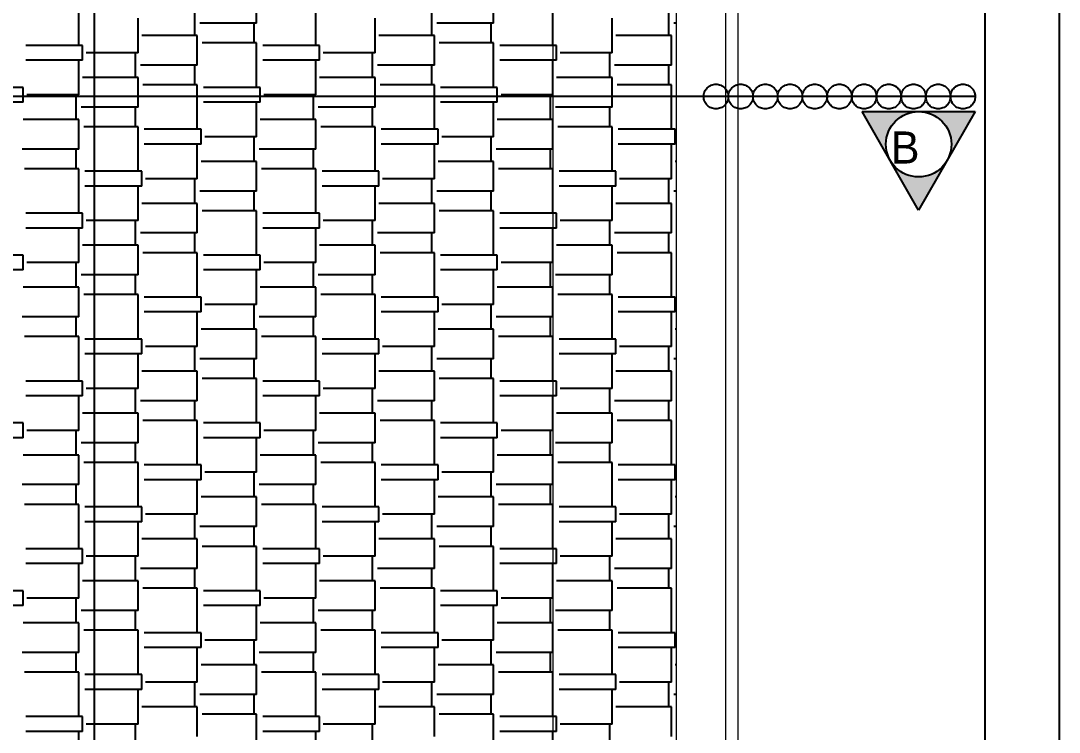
# Model space of a CAD drawing. Extents: x 182769.15 to 182771.38, y 101811.72 to 101812.21.
# Drawn here: x 182770.117 to 182770.2011, y 101812.0005 to 101812.0582 of the extents above; entities that cross this region are included whole.
import ezdxf

# ---------------------------------------------------------------- set-up
doc = ezdxf.new("R2010")
doc.units = 0
doc.header["$MEASUREMENT"] = 0
doc.linetypes.add('DASHDOTX2', pattern=[50.8, 25.4, -12.7, 0, -12.7])
for name, color, linetype in [('dış dikey', 2, 'Continuous'), ('iç yatay', 3, 'Continuous'), ('kesit yazısı', 5, 'Continuous'), ('kesit çizgisi', 7, 'DASHDOTX2'), ('TARAMA', 15, 'Continuous')]:
    doc.layers.add(name, color=color, linetype=linetype)
doc.layers.add('Çatý', color=7, linetype='Continuous', lineweight=18)
doc.styles.add('3', font='bgothl.ttf', dxfattribs={"height": 13})

msp = doc.modelspace()

# ---------------------------------------------------------------- hatches: boundary and pattern name
at = {"layer": 'kesit yazısı'}
h = msp.add_hatch(color=256, dxfattribs=at)
h.paths.add_polyline_path([(182770.189737, 101812.042831), (182770.192028, 101812.046831, -0.575071), (182770.187446, 101812.046831)])
h.paths.add_polyline_path([(182770.192388, 101812.048164, -0.129049), (182770.192046, 101812.046863), (182770.194319, 101812.050831), (182770.189737, 101812.050831), (182770.185154, 101812.050831), (182770.187428, 101812.046863, -0.129049), (182770.187086, 101812.048164, -1)])

# ---------------------------------------------------------------- linework, layer by layer
at = {"layer": 'dış dikey'}
for p, q in [((182770.201123, 101812.150224), (182770.201123, 101811.843424)), ((182770.195123, 101811.853424), (182770.195123, 101812.140224))]:
    msp.add_line(p, q, dxfattribs=at)
at = {"layer": 'iç yatay'}
msp.add_line((182770.122964, 101812.140224), (182770.122964, 101811.853424), dxfattribs=at)
at = {"layer": 'kesit yazısı'}
for p, q in [((182770.189737, 101812.042831), (182770.185154, 101812.050831)), ((182770.185154, 101812.050831), (182770.189737, 101812.050831)), ((182770.189737, 101812.050831), (182770.194319, 101812.050831)), ((182770.194319, 101812.050831), (182770.189737, 101812.042831))]:
    msp.add_line(p, q, dxfattribs=at)
msp.add_circle((182770.189737, 101812.048164), 0.002651, dxfattribs=at)
at = {"layer": 'kesit çizgisi'}
msp.add_line((182770.194319, 101812.052031), (182769.953451, 101812.052031), dxfattribs=at)
for centre in [(182770.173319, 101812.052031), (182770.175319, 101812.052031), (182770.177319, 101812.052031), (182770.179319, 101812.052031), (182770.181319, 101812.052031), (182770.183319, 101812.052031), (182770.185319, 101812.052031), (182770.187319, 101812.052031), (182770.189319, 101812.052031), (182770.191319, 101812.052031), (182770.193319, 101812.052031)]:
    msp.add_circle(centre, 0.001, dxfattribs=at)
at = {"layer": 'TARAMA'}
for p, q in [((182770.136111, 101812.057974), (182770.136111, 101812.060374)), ((182770.155311, 101812.057974), (182770.155311, 101812.060374)), ((182770.121711, 101812.056174), (182770.121711, 101812.059774)), ((182770.140911, 101812.056174), (182770.140911, 101812.059774)), ((182770.160111, 101812.056174), (182770.160111, 101812.059774)), ((182770.131111, 101812.056974), (182770.131111, 101812.058974)), ((182770.150311, 101812.056974), (182770.150311, 101812.058974)), ((182770.169511, 101812.056974), (182770.169511, 101812.058974)), ((182770.126511, 101812.055574), (182770.126511, 101812.058374)), ((182770.136111, 101812.057974), (182770.131511, 101812.057974)), ((182770.135911, 101812.056374), (182770.135911, 101812.057974)), ((182770.145711, 101812.055574), (182770.145711, 101812.058374)), ((182770.155311, 101812.057974), (182770.150711, 101812.057974)), ((182770.155111, 101812.056374), (182770.155111, 101812.057974)), ((182770.164911, 101812.055574), (182770.164911, 101812.058374)), ((182770.170123, 101812.057974), (182770.169911, 101812.057974)), ((182770.131311, 101812.056974), (182770.126811, 101812.056974)), ((182770.131311, 101812.054574), (182770.131311, 101812.056974)), ((182770.150511, 101812.056974), (182770.146011, 101812.056974)), ((182770.150511, 101812.054574), (182770.150511, 101812.056974)), ((182770.169711, 101812.056974), (182770.165211, 101812.056974)), ((182770.169711, 101812.054574), (182770.169711, 101812.056974)), ((182770.122011, 101812.056174), (182770.117411, 101812.056174)), ((182770.122011, 101812.054974), (182770.122011, 101812.056174)), ((182770.136111, 101812.056374), (182770.131711, 101812.056374)), ((182770.136111, 101812.052774), (182770.136111, 101812.056374)), ((182770.141211, 101812.056174), (182770.136611, 101812.056174)), ((182770.141211, 101812.054974), (182770.141211, 101812.056174)), ((182770.155311, 101812.056374), (182770.150911, 101812.056374)), ((182770.155311, 101812.052774), (182770.155311, 101812.056374)), ((182770.160123, 101812.056174), (182770.155811, 101812.056174)), ((182770.160411, 101812.056174), (182770.160123, 101812.056174)), ((182770.160411, 101812.054974), (182770.160411, 101812.056174)), ((182770.170123, 101812.056374), (182770.170111, 101812.056374)), ((182770.126511, 101812.055574), (182770.122311, 101812.055574)), ((182770.126311, 101812.053574), (182770.126311, 101812.055574)), ((182770.145711, 101812.055574), (182770.141511, 101812.055574)), ((182770.145511, 101812.053574), (182770.145511, 101812.055574)), ((182770.164911, 101812.055574), (182770.160711, 101812.055574)), ((182770.164711, 101812.053574), (182770.164711, 101812.055574)), ((182770.122011, 101812.054974), (182770.117411, 101812.054974)), ((182770.121711, 101812.052174), (182770.121711, 101812.054974)), ((182770.131311, 101812.054574), (182770.126711, 101812.054574)), ((182770.131111, 101812.052974), (182770.131111, 101812.054574)), ((182770.141211, 101812.054974), (182770.136611, 101812.054974)), ((182770.140911, 101812.052174), (182770.140911, 101812.054974)), ((182770.150511, 101812.054574), (182770.145911, 101812.054574)), ((182770.150311, 101812.052974), (182770.150311, 101812.054574)), ((182770.160123, 101812.054974), (182770.155811, 101812.054974)), ((182770.160111, 101812.052174), (182770.160111, 101812.054974)), ((182770.160411, 101812.054974), (182770.160123, 101812.054974)), ((182770.169711, 101812.054574), (182770.165111, 101812.054574)), ((182770.169511, 101812.052974), (182770.169511, 101812.054574)), ((182770.117211, 101812.052774), (182770.112611, 101812.052774)), ((182770.117211, 101812.051574), (182770.117211, 101812.052774)), ((182770.126511, 101812.053574), (182770.122011, 101812.053574)), ((182770.126511, 101812.051174), (182770.126511, 101812.053574)), ((182770.131311, 101812.052974), (182770.126911, 101812.052974)), ((182770.131311, 101812.049374), (182770.131311, 101812.052974)), ((182770.136411, 101812.052774), (182770.131811, 101812.052774)), ((182770.136411, 101812.051574), (182770.136411, 101812.052774)), ((182770.145711, 101812.053574), (182770.141211, 101812.053574)), ((182770.145711, 101812.051174), (182770.145711, 101812.053574)), ((182770.150511, 101812.052974), (182770.146111, 101812.052974)), ((182770.150511, 101812.049374), (182770.150511, 101812.052974)), ((182770.155611, 101812.052774), (182770.151011, 101812.052774)), ((182770.155611, 101812.051574), (182770.155611, 101812.052774)), ((182770.164911, 101812.053574), (182770.160411, 101812.053574)), ((182770.164911, 101812.051174), (182770.164911, 101812.053574)), ((182770.169711, 101812.052974), (182770.165311, 101812.052974)), ((182770.169711, 101812.049374), (182770.169711, 101812.052974)), ((182770.121711, 101812.052174), (182770.117511, 101812.052174)), ((182770.121511, 101812.050174), (182770.121511, 101812.052174)), ((182770.140911, 101812.052174), (182770.136711, 101812.052174)), ((182770.140711, 101812.050174), (182770.140711, 101812.052174)), ((182770.160111, 101812.052174), (182770.155911, 101812.052174)), ((182770.159911, 101812.050174), (182770.159911, 101812.052174)), ((182770.117211, 101812.051574), (182770.112611, 101812.051574)), ((182770.126511, 101812.051174), (182770.121911, 101812.051174)), ((182770.126311, 101812.049574), (182770.126311, 101812.051174)), ((182770.136411, 101812.051574), (182770.131811, 101812.051574)), ((182770.136111, 101812.048774), (182770.136111, 101812.051574)), ((182770.145711, 101812.051174), (182770.141111, 101812.051174)), ((182770.145511, 101812.049574), (182770.145511, 101812.051174)), ((182770.155611, 101812.051574), (182770.151011, 101812.051574)), ((182770.155311, 101812.048774), (182770.155311, 101812.051574)), ((182770.164911, 101812.051174), (182770.160311, 101812.051174)), ((182770.164711, 101812.049574), (182770.164711, 101812.051174)), ((182770.121711, 101812.050174), (182770.117211, 101812.050174)), ((182770.121711, 101812.047774), (182770.121711, 101812.050174)), ((182770.126511, 101812.049574), (182770.122111, 101812.049574)), ((182770.126511, 101812.045974), (182770.126511, 101812.049574)), ((182770.140911, 101812.050174), (182770.136411, 101812.050174)), ((182770.140911, 101812.047774), (182770.140911, 101812.050174)), ((182770.145711, 101812.049574), (182770.141311, 101812.049574)), ((182770.145711, 101812.045974), (182770.145711, 101812.049574)), ((182770.160111, 101812.050174), (182770.155611, 101812.050174)), ((182770.160111, 101812.047774), (182770.160111, 101812.050174)), ((182770.164911, 101812.049574), (182770.160511, 101812.049574)), ((182770.164911, 101812.045974), (182770.164911, 101812.049574)), ((182770.131611, 101812.049374), (182770.127011, 101812.049374)), ((182770.131611, 101812.048174), (182770.131611, 101812.049374)), ((182770.136111, 101812.048774), (182770.131911, 101812.048774)), ((182770.135911, 101812.046774), (182770.135911, 101812.048774)), ((182770.150811, 101812.049374), (182770.146211, 101812.049374)), ((182770.150811, 101812.048174), (182770.150811, 101812.049374)), ((182770.155311, 101812.048774), (182770.151111, 101812.048774)), ((182770.155111, 101812.046774), (182770.155111, 101812.048774)), ((182770.170011, 101812.049374), (182770.165411, 101812.049374)), ((182770.170011, 101812.048174), (182770.170011, 101812.049374)), ((182770.121711, 101812.047774), (182770.117111, 101812.047774)), ((182770.121511, 101812.046174), (182770.121511, 101812.047774)), ((182770.131611, 101812.048174), (182770.127011, 101812.048174)), ((182770.131311, 101812.045374), (182770.131311, 101812.048174)), ((182770.140911, 101812.047774), (182770.136311, 101812.047774)), ((182770.140711, 101812.046174), (182770.140711, 101812.047774)), ((182770.150811, 101812.048174), (182770.146211, 101812.048174)), ((182770.150511, 101812.045374), (182770.150511, 101812.048174)), ((182770.160111, 101812.047774), (182770.155511, 101812.047774)), ((182770.159911, 101812.046174), (182770.159911, 101812.047774)), ((182770.170011, 101812.048174), (182770.165411, 101812.048174)), ((182770.169711, 101812.045374), (182770.169711, 101812.048174)), ((182770.121711, 101812.046174), (182770.117311, 101812.046174)), ((182770.121711, 101812.042574), (182770.121711, 101812.046174)), ((182770.136111, 101812.046774), (182770.131611, 101812.046774)), ((182770.136111, 101812.044374), (182770.136111, 101812.046774)), ((182770.140911, 101812.046174), (182770.136511, 101812.046174)), ((182770.140911, 101812.042574), (182770.140911, 101812.046174)), ((182770.155311, 101812.046774), (182770.150811, 101812.046774)), ((182770.155311, 101812.044374), (182770.155311, 101812.046774)), ((182770.160111, 101812.046174), (182770.155711, 101812.046174)), ((182770.160111, 101812.042574), (182770.160111, 101812.046174)), ((182770.170123, 101812.046774), (182770.170011, 101812.046774)), ((182770.126811, 101812.045974), (182770.122211, 101812.045974)), ((182770.126811, 101812.044774), (182770.126811, 101812.045974)), ((182770.131311, 101812.045374), (182770.127111, 101812.045374)), ((182770.131111, 101812.043374), (182770.131111, 101812.045374)), ((182770.146011, 101812.045974), (182770.141411, 101812.045974)), ((182770.146011, 101812.044774), (182770.146011, 101812.045974)), ((182770.150511, 101812.045374), (182770.146311, 101812.045374)), ((182770.150311, 101812.043374), (182770.150311, 101812.045374)), ((182770.165211, 101812.045974), (182770.160611, 101812.045974)), ((182770.165211, 101812.044774), (182770.165211, 101812.045974)), ((182770.169711, 101812.045374), (182770.165511, 101812.045374)), ((182770.169511, 101812.043374), (182770.169511, 101812.045374)), ((182770.126811, 101812.044774), (182770.122211, 101812.044774)), ((182770.126511, 101812.041974), (182770.126511, 101812.044774)), ((182770.136111, 101812.044374), (182770.131511, 101812.044374)), ((182770.135911, 101812.042774), (182770.135911, 101812.044374)), ((182770.146011, 101812.044774), (182770.141411, 101812.044774)), ((182770.145711, 101812.041974), (182770.145711, 101812.044774)), ((182770.155311, 101812.044374), (182770.150711, 101812.044374)), ((182770.155111, 101812.042774), (182770.155111, 101812.044374)), ((182770.165211, 101812.044774), (182770.160611, 101812.044774)), ((182770.164911, 101812.041974), (182770.164911, 101812.044774)), ((182770.170123, 101812.044374), (182770.169911, 101812.044374)), ((182770.131311, 101812.043374), (182770.126811, 101812.043374)), ((182770.131311, 101812.040974), (182770.131311, 101812.043374)), ((182770.136111, 101812.042774), (182770.131711, 101812.042774)), ((182770.136111, 101812.039174), (182770.136111, 101812.042774)), ((182770.150511, 101812.043374), (182770.146011, 101812.043374)), ((182770.150511, 101812.040974), (182770.150511, 101812.043374)), ((182770.155311, 101812.042774), (182770.150911, 101812.042774)), ((182770.155311, 101812.039174), (182770.155311, 101812.042774)), ((182770.169711, 101812.043374), (182770.165211, 101812.043374)), ((182770.169711, 101812.040974), (182770.169711, 101812.043374)), ((182770.170123, 101812.042774), (182770.170111, 101812.042774)), ((182770.122011, 101812.042574), (182770.117411, 101812.042574)), ((182770.122011, 101812.041374), (182770.122011, 101812.042574)), ((182770.126511, 101812.041974), (182770.122311, 101812.041974)), ((182770.126311, 101812.039974), (182770.126311, 101812.041974)), ((182770.141211, 101812.042574), (182770.136611, 101812.042574)), ((182770.141211, 101812.041374), (182770.141211, 101812.042574)), ((182770.145711, 101812.041974), (182770.141511, 101812.041974)), ((182770.145511, 101812.039974), (182770.145511, 101812.041974)), ((182770.160123, 101812.042574), (182770.155811, 101812.042574)), ((182770.160411, 101812.042574), (182770.160123, 101812.042574)), ((182770.160411, 101812.041374), (182770.160411, 101812.042574)), ((182770.164911, 101812.041974), (182770.160711, 101812.041974)), ((182770.164711, 101812.039974), (182770.164711, 101812.041974)), ((182770.122011, 101812.041374), (182770.117411, 101812.041374)), ((182770.121711, 101812.038574), (182770.121711, 101812.041374)), ((182770.131311, 101812.040974), (182770.126711, 101812.040974)), ((182770.131111, 101812.039374), (182770.131111, 101812.040974)), ((182770.141211, 101812.041374), (182770.136611, 101812.041374)), ((182770.140911, 101812.038574), (182770.140911, 101812.041374)), ((182770.150511, 101812.040974), (182770.145911, 101812.040974)), ((182770.150311, 101812.039374), (182770.150311, 101812.040974)), ((182770.160123, 101812.041374), (182770.155811, 101812.041374)), ((182770.160111, 101812.038574), (182770.160111, 101812.041374)), ((182770.160411, 101812.041374), (182770.160123, 101812.041374)), ((182770.169711, 101812.040974), (182770.165111, 101812.040974)), ((182770.169511, 101812.039374), (182770.169511, 101812.040974)), ((182770.126511, 101812.039974), (182770.122011, 101812.039974)), ((182770.126511, 101812.037574), (182770.126511, 101812.039974)), ((182770.131311, 101812.039374), (182770.126911, 101812.039374)), ((182770.131311, 101812.035774), (182770.131311, 101812.039374)), ((182770.145711, 101812.039974), (182770.141211, 101812.039974)), ((182770.145711, 101812.037574), (182770.145711, 101812.039974)), ((182770.150511, 101812.039374), (182770.146111, 101812.039374)), ((182770.150511, 101812.035774), (182770.150511, 101812.039374)), ((182770.164911, 101812.039974), (182770.160411, 101812.039974)), ((182770.164911, 101812.037574), (182770.164911, 101812.039974)), ((182770.169711, 101812.039374), (182770.165311, 101812.039374)), ((182770.169711, 101812.035774), (182770.169711, 101812.039374)), ((182770.117211, 101812.039174), (182770.112611, 101812.039174)), ((182770.117211, 101812.037974), (182770.117211, 101812.039174)), ((182770.121711, 101812.038574), (182770.117511, 101812.038574)), ((182770.121511, 101812.036574), (182770.121511, 101812.038574)), ((182770.136411, 101812.039174), (182770.131811, 101812.039174)), ((182770.136411, 101812.037974), (182770.136411, 101812.039174)), ((182770.140911, 101812.038574), (182770.136711, 101812.038574)), ((182770.140711, 101812.036574), (182770.140711, 101812.038574)), ((182770.155611, 101812.039174), (182770.151011, 101812.039174)), ((182770.155611, 101812.037974), (182770.155611, 101812.039174)), ((182770.160111, 101812.038574), (182770.155911, 101812.038574)), ((182770.159911, 101812.036574), (182770.159911, 101812.038574)), ((182770.117211, 101812.037974), (182770.112611, 101812.037974)), ((182770.136411, 101812.037974), (182770.131811, 101812.037974)), ((182770.136111, 101812.035174), (182770.136111, 101812.037974)), ((182770.155611, 101812.037974), (182770.151011, 101812.037974)), ((182770.155311, 101812.035174), (182770.155311, 101812.037974)), ((182770.126511, 101812.037574), (182770.121911, 101812.037574)), ((182770.126311, 101812.035974), (182770.126311, 101812.037574)), ((182770.145711, 101812.037574), (182770.141111, 101812.037574)), ((182770.145511, 101812.035974), (182770.145511, 101812.037574)), ((182770.164911, 101812.037574), (182770.160311, 101812.037574)), ((182770.164711, 101812.035974), (182770.164711, 101812.037574)), ((182770.121711, 101812.036574), (182770.117211, 101812.036574)), ((182770.121711, 101812.034174), (182770.121711, 101812.036574)), ((182770.126511, 101812.035974), (182770.122111, 101812.035974)), ((182770.126511, 101812.032374), (182770.126511, 101812.035974)), ((182770.140911, 101812.036574), (182770.136411, 101812.036574)), ((182770.140911, 101812.034174), (182770.140911, 101812.036574)), ((182770.145711, 101812.035974), (182770.141311, 101812.035974)), ((182770.145711, 101812.032374), (182770.145711, 101812.035974)), ((182770.160111, 101812.036574), (182770.155611, 101812.036574)), ((182770.160111, 101812.034174), (182770.160111, 101812.036574)), ((182770.164911, 101812.035974), (182770.160511, 101812.035974)), ((182770.164911, 101812.032374), (182770.164911, 101812.035974)), ((182770.131611, 101812.035774), (182770.127011, 101812.035774)), ((182770.131611, 101812.034574), (182770.131611, 101812.035774)), ((182770.136111, 101812.035174), (182770.131911, 101812.035174)), ((182770.135911, 101812.033174), (182770.135911, 101812.035174)), ((182770.150811, 101812.035774), (182770.146211, 101812.035774)), ((182770.150811, 101812.034574), (182770.150811, 101812.035774)), ((182770.155311, 101812.035174), (182770.151111, 101812.035174)), ((182770.155111, 101812.033174), (182770.155111, 101812.035174)), ((182770.170011, 101812.035774), (182770.165411, 101812.035774)), ((182770.170011, 101812.034574), (182770.170011, 101812.035774)), ((182770.131611, 101812.034574), (182770.127011, 101812.034574)), ((182770.131311, 101812.031774), (182770.131311, 101812.034574)), ((182770.150811, 101812.034574), (182770.146211, 101812.034574)), ((182770.150511, 101812.031774), (182770.150511, 101812.034574)), ((182770.170011, 101812.034574), (182770.165411, 101812.034574)), ((182770.169711, 101812.031774), (182770.169711, 101812.034574)), ((182770.121711, 101812.034174), (182770.117111, 101812.034174)), ((182770.121511, 101812.032574), (182770.121511, 101812.034174)), ((182770.140911, 101812.034174), (182770.136311, 101812.034174)), ((182770.140711, 101812.032574), (182770.140711, 101812.034174)), ((182770.160111, 101812.034174), (182770.155511, 101812.034174)), ((182770.159911, 101812.032574), (182770.159911, 101812.034174)), ((182770.121711, 101812.032574), (182770.117311, 101812.032574)), ((182770.121711, 101812.028974), (182770.121711, 101812.032574)), ((182770.136111, 101812.033174), (182770.131611, 101812.033174)), ((182770.136111, 101812.030774), (182770.136111, 101812.033174)), ((182770.140911, 101812.032574), (182770.136511, 101812.032574)), ((182770.140911, 101812.028974), (182770.140911, 101812.032574)), ((182770.155311, 101812.033174), (182770.150811, 101812.033174)), ((182770.155311, 101812.030774), (182770.155311, 101812.033174)), ((182770.160111, 101812.032574), (182770.155711, 101812.032574)), ((182770.160111, 101812.028974), (182770.160111, 101812.032574)), ((182770.170123, 101812.033174), (182770.170011, 101812.033174)), ((182770.126811, 101812.032374), (182770.122211, 101812.032374)), ((182770.126811, 101812.031174), (182770.126811, 101812.032374)), ((182770.131311, 101812.031774), (182770.127111, 101812.031774)), ((182770.131111, 101812.029774), (182770.131111, 101812.031774)), ((182770.146011, 101812.032374), (182770.141411, 101812.032374)), ((182770.146011, 101812.031174), (182770.146011, 101812.032374)), ((182770.150511, 101812.031774), (182770.146311, 101812.031774)), ((182770.150311, 101812.029774), (182770.150311, 101812.031774)), ((182770.165211, 101812.032374), (182770.160611, 101812.032374)), ((182770.165211, 101812.031174), (182770.165211, 101812.032374)), ((182770.169711, 101812.031774), (182770.165511, 101812.031774)), ((182770.169511, 101812.029774), (182770.169511, 101812.031774)), ((182770.126811, 101812.031174), (182770.122211, 101812.031174)), ((182770.126511, 101812.028374), (182770.126511, 101812.031174)), ((182770.146011, 101812.031174), (182770.141411, 101812.031174)), ((182770.145711, 101812.028374), (182770.145711, 101812.031174)), ((182770.165211, 101812.031174), (182770.160611, 101812.031174)), ((182770.164911, 101812.028374), (182770.164911, 101812.031174)), ((182770.136111, 101812.030774), (182770.131511, 101812.030774)), ((182770.135911, 101812.029174), (182770.135911, 101812.030774)), ((182770.155311, 101812.030774), (182770.150711, 101812.030774)), ((182770.155111, 101812.029174), (182770.155111, 101812.030774)), ((182770.170123, 101812.030774), (182770.169911, 101812.030774)), ((182770.131311, 101812.029774), (182770.126811, 101812.029774)), ((182770.131311, 101812.027374), (182770.131311, 101812.029774)), ((182770.150511, 101812.029774), (182770.146011, 101812.029774)), ((182770.150511, 101812.027374), (182770.150511, 101812.029774)), ((182770.169711, 101812.029774), (182770.165211, 101812.029774)), ((182770.169711, 101812.027374), (182770.169711, 101812.029774)), ((182770.122011, 101812.028974), (182770.117411, 101812.028974)), ((182770.122011, 101812.027774), (182770.122011, 101812.028974)), ((182770.126511, 101812.028374), (182770.122311, 101812.028374)), ((182770.126311, 101812.026374), (182770.126311, 101812.028374)), ((182770.136111, 101812.029174), (182770.131711, 101812.029174)), ((182770.136111, 101812.025574), (182770.136111, 101812.029174)), ((182770.141211, 101812.028974), (182770.136611, 101812.028974)), ((182770.141211, 101812.027774), (182770.141211, 101812.028974)), ((182770.145711, 101812.028374), (182770.141511, 101812.028374)), ((182770.145511, 101812.026374), (182770.145511, 101812.028374)), ((182770.155311, 101812.029174), (182770.150911, 101812.029174)), ((182770.155311, 101812.025574), (182770.155311, 101812.029174)), ((182770.160123, 101812.028974), (182770.155811, 101812.028974)), ((182770.160411, 101812.028974), (182770.160123, 101812.028974)), ((182770.160411, 101812.027774), (182770.160411, 101812.028974)), ((182770.164911, 101812.028374), (182770.160711, 101812.028374)), ((182770.164711, 101812.026374), (182770.164711, 101812.028374)), ((182770.170123, 101812.029174), (182770.170111, 101812.029174)), ((182770.122011, 101812.027774), (182770.117411, 101812.027774)), ((182770.121711, 101812.024974), (182770.121711, 101812.027774)), ((182770.141211, 101812.027774), (182770.136611, 101812.027774)), ((182770.140911, 101812.024974), (182770.140911, 101812.027774)), ((182770.160123, 101812.027774), (182770.155811, 101812.027774)), ((182770.160111, 101812.024974), (182770.160111, 101812.027774)), ((182770.160411, 101812.027774), (182770.160123, 101812.027774)), ((182770.131311, 101812.027374), (182770.126711, 101812.027374)), ((182770.131111, 101812.025774), (182770.131111, 101812.027374)), ((182770.150511, 101812.027374), (182770.145911, 101812.027374)), ((182770.150311, 101812.025774), (182770.150311, 101812.027374)), ((182770.169711, 101812.027374), (182770.165111, 101812.027374)), ((182770.169511, 101812.025774), (182770.169511, 101812.027374)), ((182770.126511, 101812.026374), (182770.122011, 101812.026374)), ((182770.126511, 101812.023974), (182770.126511, 101812.026374)), ((182770.145711, 101812.026374), (182770.141211, 101812.026374)), ((182770.145711, 101812.023974), (182770.145711, 101812.026374)), ((182770.164911, 101812.026374), (182770.160411, 101812.026374)), ((182770.164911, 101812.023974), (182770.164911, 101812.026374)), ((182770.117211, 101812.025574), (182770.112611, 101812.025574)), ((182770.117211, 101812.024374), (182770.117211, 101812.025574)), ((182770.131311, 101812.025774), (182770.126911, 101812.025774)), ((182770.131311, 101812.022174), (182770.131311, 101812.025774)), ((182770.136411, 101812.025574), (182770.131811, 101812.025574)), ((182770.136411, 101812.024374), (182770.136411, 101812.025574)), ((182770.150511, 101812.025774), (182770.146111, 101812.025774)), ((182770.150511, 101812.022174), (182770.150511, 101812.025774)), ((182770.155611, 101812.025574), (182770.151011, 101812.025574)), ((182770.155611, 101812.024374), (182770.155611, 101812.025574)), ((182770.169711, 101812.025774), (182770.165311, 101812.025774)), ((182770.169711, 101812.022174), (182770.169711, 101812.025774)), ((182770.117211, 101812.024374), (182770.112611, 101812.024374)), ((182770.121711, 101812.024974), (182770.117511, 101812.024974)), ((182770.121511, 101812.022974), (182770.121511, 101812.024974)), ((182770.136411, 101812.024374), (182770.131811, 101812.024374)), ((182770.136111, 101812.021574), (182770.136111, 101812.024374)), ((182770.140911, 101812.024974), (182770.136711, 101812.024974)), ((182770.140711, 101812.022974), (182770.140711, 101812.024974)), ((182770.155611, 101812.024374), (182770.151011, 101812.024374)), ((182770.155311, 101812.021574), (182770.155311, 101812.024374)), ((182770.160111, 101812.024974), (182770.155911, 101812.024974)), ((182770.159911, 101812.022974), (182770.159911, 101812.024974)), ((182770.126511, 101812.023974), (182770.121911, 101812.023974)), ((182770.126311, 101812.022374), (182770.126311, 101812.023974)), ((182770.145711, 101812.023974), (182770.141111, 101812.023974)), ((182770.145511, 101812.022374), (182770.145511, 101812.023974)), ((182770.164911, 101812.023974), (182770.160311, 101812.023974)), ((182770.164711, 101812.022374), (182770.164711, 101812.023974)), ((182770.121711, 101812.022974), (182770.117211, 101812.022974)), ((182770.121711, 101812.020574), (182770.121711, 101812.022974)), ((182770.140911, 101812.022974), (182770.136411, 101812.022974)), ((182770.140911, 101812.020574), (182770.140911, 101812.022974)), ((182770.160111, 101812.022974), (182770.155611, 101812.022974)), ((182770.160111, 101812.020574), (182770.160111, 101812.022974)), ((182770.126511, 101812.022374), (182770.122111, 101812.022374)), ((182770.126511, 101812.018774), (182770.126511, 101812.022374)), ((182770.131611, 101812.022174), (182770.127011, 101812.022174)), ((182770.131611, 101812.020974), (182770.131611, 101812.022174)), ((182770.145711, 101812.022374), (182770.141311, 101812.022374)), ((182770.145711, 101812.018774), (182770.145711, 101812.022374)), ((182770.150811, 101812.022174), (182770.146211, 101812.022174)), ((182770.150811, 101812.020974), (182770.150811, 101812.022174)), ((182770.164911, 101812.022374), (182770.160511, 101812.022374)), ((182770.164911, 101812.018774), (182770.164911, 101812.022374)), ((182770.170011, 101812.022174), (182770.165411, 101812.022174)), ((182770.170011, 101812.020974), (182770.170011, 101812.022174)), ((182770.131611, 101812.020974), (182770.127011, 101812.020974)), ((182770.131311, 101812.018174), (182770.131311, 101812.020974)), ((182770.136111, 101812.021574), (182770.131911, 101812.021574)), ((182770.135911, 101812.019574), (182770.135911, 101812.021574)), ((182770.150811, 101812.020974), (182770.146211, 101812.020974)), ((182770.150511, 101812.018174), (182770.150511, 101812.020974)), ((182770.155311, 101812.021574), (182770.151111, 101812.021574)), ((182770.155111, 101812.019574), (182770.155111, 101812.021574)), ((182770.170011, 101812.020974), (182770.165411, 101812.020974)), ((182770.169711, 101812.018174), (182770.169711, 101812.020974)), ((182770.121711, 101812.020574), (182770.117111, 101812.020574)), ((182770.121511, 101812.018974), (182770.121511, 101812.020574)), ((182770.140911, 101812.020574), (182770.136311, 101812.020574)), ((182770.140711, 101812.018974), (182770.140711, 101812.020574)), ((182770.160111, 101812.020574), (182770.155511, 101812.020574)), ((182770.159911, 101812.018974), (182770.159911, 101812.020574)), ((182770.136111, 101812.019574), (182770.131611, 101812.019574)), ((182770.136111, 101812.017174), (182770.136111, 101812.019574)), ((182770.155311, 101812.019574), (182770.150811, 101812.019574)), ((182770.155311, 101812.017174), (182770.155311, 101812.019574)), ((182770.170123, 101812.019574), (182770.170011, 101812.019574)), ((182770.121711, 101812.018974), (182770.117311, 101812.018974)), ((182770.121711, 101812.015374), (182770.121711, 101812.018974)), ((182770.126811, 101812.018774), (182770.122211, 101812.018774)), ((182770.126811, 101812.017574), (182770.126811, 101812.018774)), ((182770.140911, 101812.018974), (182770.136511, 101812.018974)), ((182770.140911, 101812.015374), (182770.140911, 101812.018974)), ((182770.146011, 101812.018774), (182770.141411, 101812.018774)), ((182770.146011, 101812.017574), (182770.146011, 101812.018774)), ((182770.160111, 101812.018974), (182770.155711, 101812.018974)), ((182770.160111, 101812.015374), (182770.160111, 101812.018974)), ((182770.165211, 101812.018774), (182770.160611, 101812.018774)), ((182770.165211, 101812.017574), (182770.165211, 101812.018774)), ((182770.126811, 101812.017574), (182770.122211, 101812.017574)), ((182770.126511, 101812.014774), (182770.126511, 101812.017574)), ((182770.131311, 101812.018174), (182770.127111, 101812.018174)), ((182770.131111, 101812.016174), (182770.131111, 101812.018174)), ((182770.146011, 101812.017574), (182770.141411, 101812.017574)), ((182770.145711, 101812.014774), (182770.145711, 101812.017574)), ((182770.150511, 101812.018174), (182770.146311, 101812.018174)), ((182770.150311, 101812.016174), (182770.150311, 101812.018174)), ((182770.165211, 101812.017574), (182770.160611, 101812.017574)), ((182770.164911, 101812.014774), (182770.164911, 101812.017574)), ((182770.169711, 101812.018174), (182770.165511, 101812.018174)), ((182770.169511, 101812.016174), (182770.169511, 101812.018174)), ((182770.136111, 101812.017174), (182770.131511, 101812.017174)), ((182770.135911, 101812.015574), (182770.135911, 101812.017174)), ((182770.155311, 101812.017174), (182770.150711, 101812.017174)), ((182770.155111, 101812.015574), (182770.155111, 101812.017174)), ((182770.170123, 101812.017174), (182770.169911, 101812.017174)), ((182770.131311, 101812.016174), (182770.126811, 101812.016174)), ((182770.131311, 101812.013774), (182770.131311, 101812.016174)), ((182770.150511, 101812.016174), (182770.146011, 101812.016174)), ((182770.150511, 101812.013774), (182770.150511, 101812.016174)), ((182770.169711, 101812.016174), (182770.165211, 101812.016174)), ((182770.169711, 101812.013774), (182770.169711, 101812.016174)), ((182770.122011, 101812.015374), (182770.117411, 101812.015374)), ((182770.122011, 101812.014174), (182770.122011, 101812.015374)), ((182770.136111, 101812.015574), (182770.131711, 101812.015574)), ((182770.136111, 101812.011974), (182770.136111, 101812.015574)), ((182770.141211, 101812.015374), (182770.136611, 101812.015374)), ((182770.141211, 101812.014174), (182770.141211, 101812.015374)), ((182770.155311, 101812.015574), (182770.150911, 101812.015574)), ((182770.155311, 101812.011974), (182770.155311, 101812.015574)), ((182770.160123, 101812.015374), (182770.155811, 101812.015374)), ((182770.160411, 101812.015374), (182770.160123, 101812.015374)), ((182770.160411, 101812.014174), (182770.160411, 101812.015374)), ((182770.170123, 101812.015574), (182770.170111, 101812.015574)), ((182770.122011, 101812.014174), (182770.117411, 101812.014174)), ((182770.121711, 101812.011374), (182770.121711, 101812.014174)), ((182770.126511, 101812.014774), (182770.122311, 101812.014774)), ((182770.126311, 101812.012774), (182770.126311, 101812.014774)), ((182770.141211, 101812.014174), (182770.136611, 101812.014174)), ((182770.140911, 101812.011374), (182770.140911, 101812.014174)), ((182770.145711, 101812.014774), (182770.141511, 101812.014774)), ((182770.145511, 101812.012774), (182770.145511, 101812.014774)), ((182770.160123, 101812.014174), (182770.155811, 101812.014174)), ((182770.160111, 101812.011374), (182770.160111, 101812.014174)), ((182770.160411, 101812.014174), (182770.160123, 101812.014174)), ((182770.164911, 101812.014774), (182770.160711, 101812.014774)), ((182770.164711, 101812.012774), (182770.164711, 101812.014774)), ((182770.131311, 101812.013774), (182770.126711, 101812.013774)), ((182770.131111, 101812.012174), (182770.131111, 101812.013774)), ((182770.150511, 101812.013774), (182770.145911, 101812.013774)), ((182770.150311, 101812.012174), (182770.150311, 101812.013774)), ((182770.169711, 101812.013774), (182770.165111, 101812.013774)), ((182770.169511, 101812.012174), (182770.169511, 101812.013774)), ((182770.126511, 101812.012774), (182770.122011, 101812.012774)), ((182770.126511, 101812.010374), (182770.126511, 101812.012774)), ((182770.145711, 101812.012774), (182770.141211, 101812.012774)), ((182770.145711, 101812.010374), (182770.145711, 101812.012774)), ((182770.164911, 101812.012774), (182770.160411, 101812.012774)), ((182770.164911, 101812.010374), (182770.164911, 101812.012774)), ((182770.117211, 101812.011974), (182770.112611, 101812.011974)), ((182770.117211, 101812.010774), (182770.117211, 101812.011974)), ((182770.131311, 101812.012174), (182770.126911, 101812.012174)), ((182770.131311, 101812.008574), (182770.131311, 101812.012174)), ((182770.136411, 101812.011974), (182770.131811, 101812.011974)), ((182770.136411, 101812.010774), (182770.136411, 101812.011974)), ((182770.150511, 101812.012174), (182770.146111, 101812.012174)), ((182770.150511, 101812.008574), (182770.150511, 101812.012174)), ((182770.155611, 101812.011974), (182770.151011, 101812.011974)), ((182770.155611, 101812.010774), (182770.155611, 101812.011974)), ((182770.169711, 101812.012174), (182770.165311, 101812.012174)), ((182770.169711, 101812.008574), (182770.169711, 101812.012174)), ((182770.117211, 101812.010774), (182770.112611, 101812.010774)), ((182770.121711, 101812.011374), (182770.117511, 101812.011374)), ((182770.121511, 101812.009374), (182770.121511, 101812.011374)), ((182770.136411, 101812.010774), (182770.131811, 101812.010774)), ((182770.136111, 101812.007974), (182770.136111, 101812.010774)), ((182770.140911, 101812.011374), (182770.136711, 101812.011374)), ((182770.140711, 101812.009374), (182770.140711, 101812.011374)), ((182770.155611, 101812.010774), (182770.151011, 101812.010774)), ((182770.155311, 101812.007974), (182770.155311, 101812.010774)), ((182770.160111, 101812.011374), (182770.155911, 101812.011374)), ((182770.159911, 101812.009374), (182770.159911, 101812.011374)), ((182770.126511, 101812.010374), (182770.121911, 101812.010374)), ((182770.126311, 101812.008774), (182770.126311, 101812.010374)), ((182770.145711, 101812.010374), (182770.141111, 101812.010374)), ((182770.145511, 101812.008774), (182770.145511, 101812.010374)), ((182770.164911, 101812.010374), (182770.160311, 101812.010374)), ((182770.164711, 101812.008774), (182770.164711, 101812.010374)), ((182770.121711, 101812.009374), (182770.117211, 101812.009374)), ((182770.121711, 101812.006974), (182770.121711, 101812.009374)), ((182770.140911, 101812.009374), (182770.136411, 101812.009374)), ((182770.140911, 101812.006974), (182770.140911, 101812.009374)), ((182770.160111, 101812.009374), (182770.155611, 101812.009374)), ((182770.160111, 101812.006974), (182770.160111, 101812.009374)), ((182770.126511, 101812.008774), (182770.122111, 101812.008774)), ((182770.126511, 101812.005174), (182770.126511, 101812.008774)), ((182770.131611, 101812.008574), (182770.127011, 101812.008574)), ((182770.131611, 101812.007374), (182770.131611, 101812.008574)), ((182770.145711, 101812.008774), (182770.141311, 101812.008774)), ((182770.145711, 101812.005174), (182770.145711, 101812.008774)), ((182770.150811, 101812.008574), (182770.146211, 101812.008574)), ((182770.150811, 101812.007374), (182770.150811, 101812.008574)), ((182770.164911, 101812.008774), (182770.160511, 101812.008774)), ((182770.164911, 101812.005174), (182770.164911, 101812.008774)), ((182770.170011, 101812.008574), (182770.165411, 101812.008574)), ((182770.170011, 101812.007374), (182770.170011, 101812.008574)), ((182770.131611, 101812.007374), (182770.127011, 101812.007374)), ((182770.131311, 101812.004574), (182770.131311, 101812.007374)), ((182770.136111, 101812.007974), (182770.131911, 101812.007974)), ((182770.135911, 101812.005974), (182770.135911, 101812.007974)), ((182770.150811, 101812.007374), (182770.146211, 101812.007374)), ((182770.150511, 101812.004574), (182770.150511, 101812.007374)), ((182770.155311, 101812.007974), (182770.151111, 101812.007974)), ((182770.155111, 101812.005974), (182770.155111, 101812.007974)), ((182770.170011, 101812.007374), (182770.165411, 101812.007374)), ((182770.169711, 101812.004574), (182770.169711, 101812.007374)), ((182770.121711, 101812.006974), (182770.117111, 101812.006974)), ((182770.121511, 101812.005374), (182770.121511, 101812.006974)), ((182770.140911, 101812.006974), (182770.136311, 101812.006974)), ((182770.140711, 101812.005374), (182770.140711, 101812.006974)), ((182770.160111, 101812.006974), (182770.155511, 101812.006974)), ((182770.159911, 101812.005374), (182770.159911, 101812.006974)), ((182770.136111, 101812.005974), (182770.131611, 101812.005974)), ((182770.136111, 101812.003574), (182770.136111, 101812.005974)), ((182770.155311, 101812.005974), (182770.150811, 101812.005974)), ((182770.155311, 101812.003574), (182770.155311, 101812.005974)), ((182770.170123, 101812.005974), (182770.170011, 101812.005974)), ((182770.121711, 101812.005374), (182770.117311, 101812.005374)), ((182770.121711, 101812.001774), (182770.121711, 101812.005374)), ((182770.126811, 101812.005174), (182770.122211, 101812.005174)), ((182770.126811, 101812.003974), (182770.126811, 101812.005174)), ((182770.140911, 101812.005374), (182770.136511, 101812.005374)), ((182770.140911, 101812.001774), (182770.140911, 101812.005374)), ((182770.146011, 101812.005174), (182770.141411, 101812.005174)), ((182770.146011, 101812.003974), (182770.146011, 101812.005174)), ((182770.160111, 101812.005374), (182770.155711, 101812.005374)), ((182770.160111, 101812.001774), (182770.160111, 101812.005374)), ((182770.165211, 101812.005174), (182770.160611, 101812.005174)), ((182770.165211, 101812.003974), (182770.165211, 101812.005174)), ((182770.126811, 101812.003974), (182770.122211, 101812.003974)), ((182770.126511, 101812.001174), (182770.126511, 101812.003974)), ((182770.131311, 101812.004574), (182770.127111, 101812.004574)), ((182770.131111, 101812.002574), (182770.131111, 101812.004574)), ((182770.146011, 101812.003974), (182770.141411, 101812.003974)), ((182770.145711, 101812.001174), (182770.145711, 101812.003974)), ((182770.150511, 101812.004574), (182770.146311, 101812.004574)), ((182770.150311, 101812.002574), (182770.150311, 101812.004574)), ((182770.165211, 101812.003974), (182770.160611, 101812.003974)), ((182770.164911, 101812.001174), (182770.164911, 101812.003974)), ((182770.169711, 101812.004574), (182770.165511, 101812.004574)), ((182770.169511, 101812.002574), (182770.169511, 101812.004574)), ((182770.136111, 101812.003574), (182770.131511, 101812.003574)), ((182770.135911, 101812.001974), (182770.135911, 101812.003574)), ((182770.155311, 101812.003574), (182770.150711, 101812.003574)), ((182770.155111, 101812.001974), (182770.155111, 101812.003574)), ((182770.170123, 101812.003574), (182770.169911, 101812.003574)), ((182770.131311, 101812.002574), (182770.126811, 101812.002574)), ((182770.131311, 101812.000174), (182770.131311, 101812.002574)), ((182770.150511, 101812.002574), (182770.146011, 101812.002574)), ((182770.150511, 101812.000174), (182770.150511, 101812.002574)), ((182770.169711, 101812.002574), (182770.165211, 101812.002574)), ((182770.169711, 101812.000174), (182770.169711, 101812.002574)), ((182770.122011, 101812.001774), (182770.117411, 101812.001774)), ((182770.122011, 101812.000574), (182770.122011, 101812.001774)), ((182770.136111, 101812.001974), (182770.131711, 101812.001974)), ((182770.136111, 101811.998374), (182770.136111, 101812.001974)), ((182770.141211, 101812.001774), (182770.136611, 101812.001774)), ((182770.141211, 101812.000574), (182770.141211, 101812.001774)), ((182770.155311, 101812.001974), (182770.150911, 101812.001974)), ((182770.155311, 101811.998374), (182770.155311, 101812.001974)), ((182770.160123, 101812.001774), (182770.155811, 101812.001774)), ((182770.160411, 101812.001774), (182770.160123, 101812.001774)), ((182770.160411, 101812.000574), (182770.160411, 101812.001774)), ((182770.170123, 101812.001974), (182770.170111, 101812.001974)), ((182770.126511, 101812.001174), (182770.122311, 101812.001174)), ((182770.126311, 101811.999174), (182770.126311, 101812.001174)), ((182770.145711, 101812.001174), (182770.141511, 101812.001174)), ((182770.145511, 101811.999174), (182770.145511, 101812.001174)), ((182770.164911, 101812.001174), (182770.160711, 101812.001174)), ((182770.164711, 101811.999174), (182770.164711, 101812.001174)), ((182770.122011, 101812.000574), (182770.117411, 101812.000574)), ((182770.121711, 101811.997774), (182770.121711, 101812.000574)), ((182770.141211, 101812.000574), (182770.136611, 101812.000574)), ((182770.140911, 101811.997774), (182770.140911, 101812.000574)), ((182770.160123, 101812.000574), (182770.155811, 101812.000574)), ((182770.160111, 101811.997774), (182770.160111, 101812.000574)), ((182770.160411, 101812.000574), (182770.160123, 101812.000574))]:
    msp.add_line(p, q, dxfattribs=at)
at = {"layer": 'Çatý', "color": 8, "linetype": 'ByBlock', "lineweight": 18}
for p, q in [((182770.175123, 101811.838824), (182770.175123, 101812.154824)), ((182770.174123, 101811.839824), (182770.174123, 101812.153824))]:
    msp.add_line(p, q, dxfattribs=at)
at = {"layer": 'Çatý', "color": 40, "linetype": 'ByBlock', "lineweight": 18}
for p, q in [((182770.170123, 101811.843824), (182770.170123, 101812.149824)), ((182770.160123, 101811.853824), (182770.160123, 101812.139824))]:
    msp.add_line(p, q, dxfattribs=at)

# ---------------------------------------------------------------- texts
at = {"layer": 'kesit yazısı', "style": '3'}
msp.add_text('B', height=0.0026, dxfattribs=at).set_placement((182770.187488, 101812.046601))

doc.saveas('drawing.dxf')
